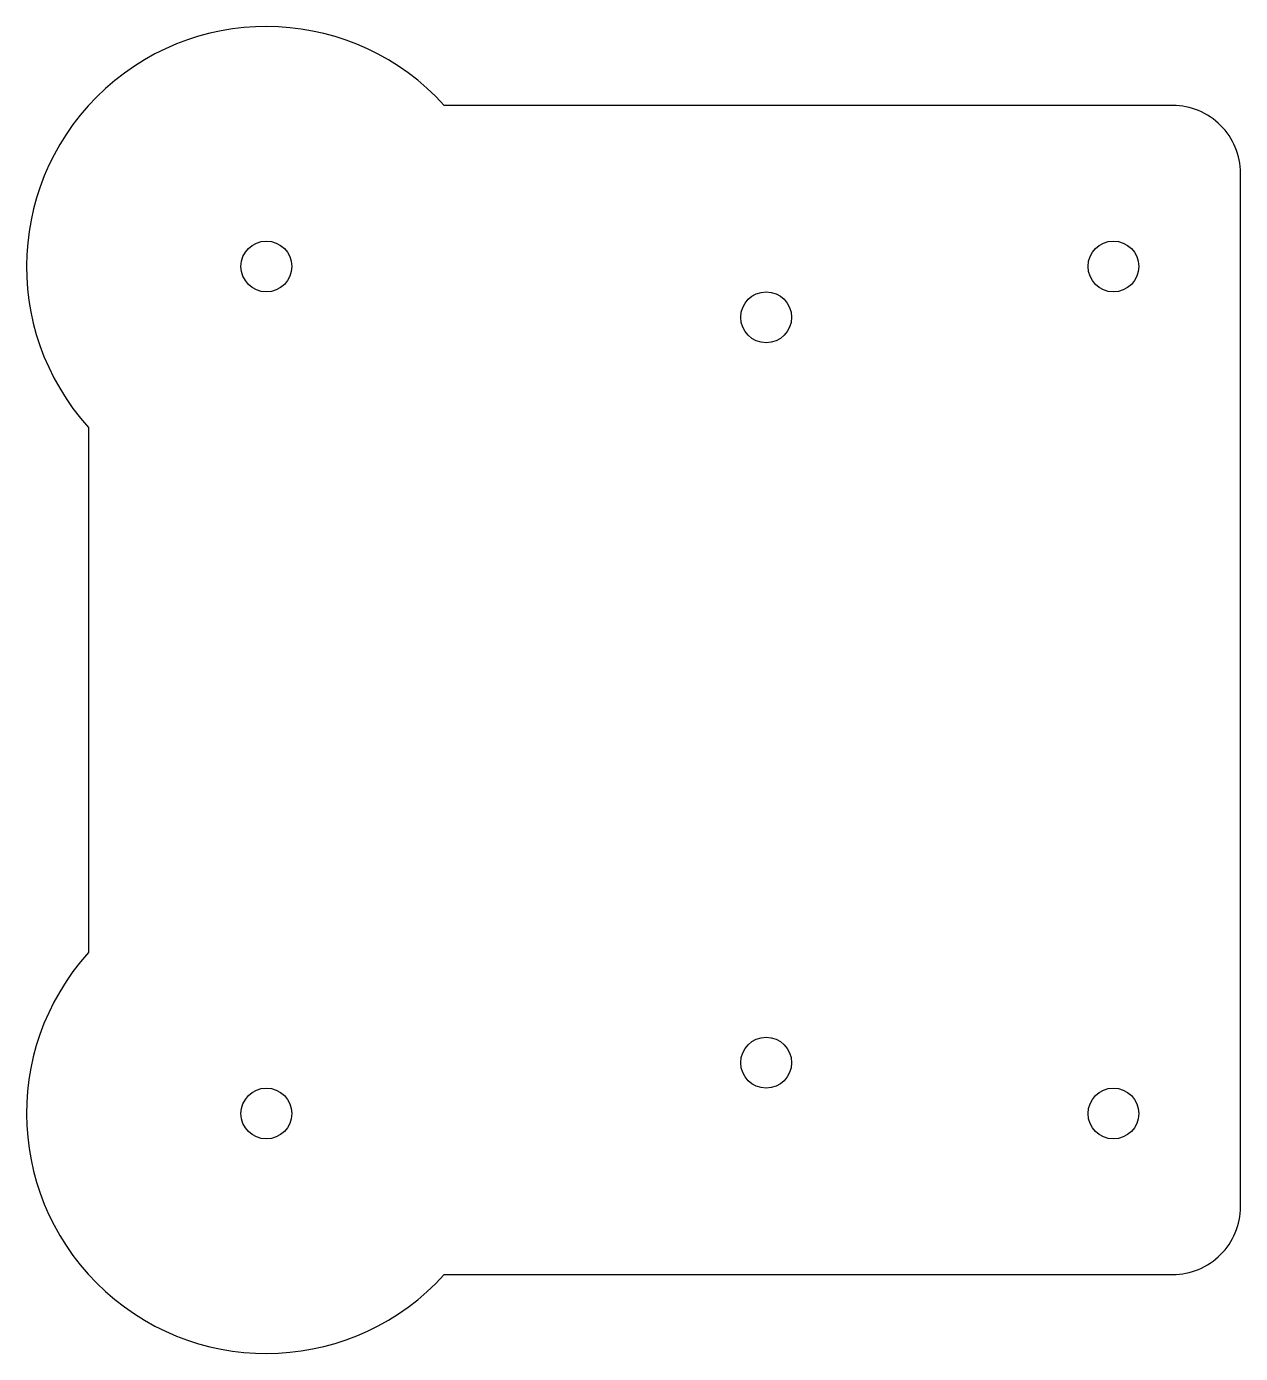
# Model space of a CAD drawing. Header units: millimetres. Extents: x -103.7 to -32, y -39.2 to 39.2.
import ezdxf

# ---------------------------------------------------------------- set-up
doc = ezdxf.new("R2010")
doc.units = ezdxf.units.MM

msp = doc.modelspace()

# ---------------------------------------------------------------- linework, layer by layer
msp.add_lwpolyline([(-36, -34.5, 0.414214), (-32, -30.5), (-32, 30.5, 0.414214), (-36, 34.5), (-79, 34.5, 1), (-100, 15.5), (-100, -15.5, 1), (-79, -34.5)], format="xyb", close=True)
for centre in [(-89.5, 25), (-39.5, 25), (-60, 22), (-60, -22), (-89.5, -25), (-39.5, -25)]:
    msp.add_circle(centre, 1.5)

doc.saveas('drawing.dxf')
